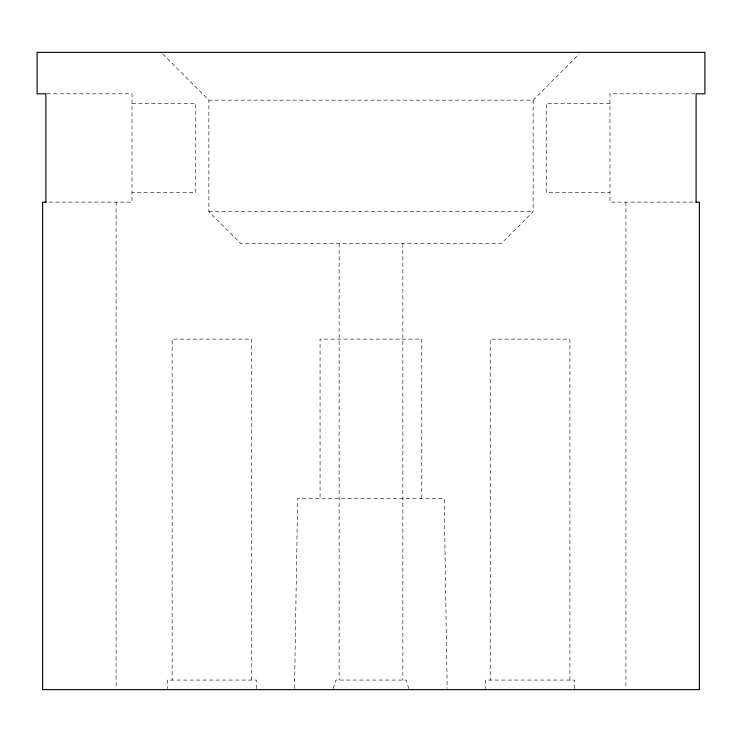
<?xml version="1.0" encoding="UTF-8"?>
<svg xmlns="http://www.w3.org/2000/svg" width="742" height="742" viewBox="0 0 742 742"><rect width="100%" height="100%" fill="white"/><g stroke="black" fill="none" stroke-linecap="round" stroke-linejoin="round"><path stroke-width="0.56" stroke-dasharray="3.71 2.78" d="M294.5 688.474L297.653 498.448L444.18 498.448L447.176 688.474M333.121 688.567L335.95 680.071L406.05 680.071L408.879 688.567M162.702 53.99L208.873 100.17L533.127 100.17L579.298 53.99M533.127 100.17L533.127 211.683L501.258 243.552L240.742 243.552L208.873 211.683L208.873 100.17M47.052 93.789L132.03 93.789L132.03 202.13L45.902 202.13M694.948 93.789L609.97 93.789L609.97 202.13L696.098 202.13M132.03 103.351L195.758 103.351L195.758 192.568L132.03 192.568M609.97 103.351L546.242 103.351L546.242 192.568L609.97 192.568M208.873 211.683L533.127 211.683M625.905 202.13L625.905 688.474M574.577 688.567L574.577 680.071L485.537 680.071L485.537 688.567M569.884 680.071L569.884 339.14L490.239 339.14L490.239 680.071M421.771 498.448L421.771 339.14L320.062 339.14L320.062 498.448M402.86 243.552L402.86 680.071M339.14 243.552L339.14 680.071M256.463 688.567L256.463 680.071L167.423 680.071L167.423 688.567M251.733 680.071L251.733 339.14L172.144 339.14L172.144 680.071M116.095 202.13L116.095 688.474"/><path stroke-width="1.11" d="M46.078 202.13L42.628 202.13L42.628 689.633L699.372 689.633L699.372 202.13L695.922 202.13M696.098 202.13L696.098 93.789L704.9 93.789L704.9 52.367L37.1 52.367L37.1 93.789L45.902 93.789L45.902 202.13"/></g></svg>
